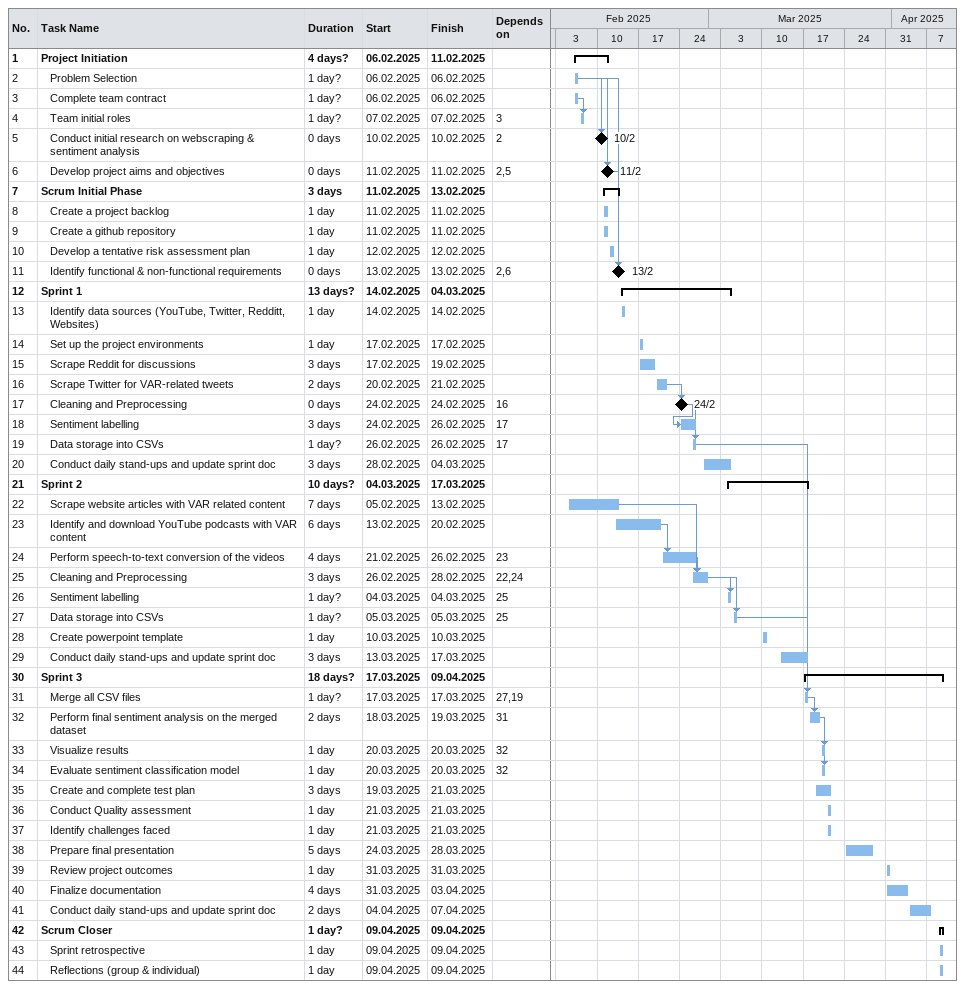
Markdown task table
| ID | Level | Task | Duration | Start | Finish | Predecessors |
|---|---|---|---|---|---|---|
| 1 | 1 | **Project Initiation** | 4d? | 2025-02-06 | 2025-02-11 |  |
| 2 | 2 | Problem Selection | 1d? | 2025-02-06 | 2025-02-06 |  |
| 3 | 2 | Complete team contract | 1d? | 2025-02-06 | 2025-02-06 |  |
| 4 | 2 | Team initial roles | 1d? | 2025-02-07 | 2025-02-07 | 3 |
| 5 | 2 | Conduct initial research on webscraping & sentiment analysis | 0d | 2025-02-10 | 2025-02-10 | 2 |
| 6 | 2 | Develop project aims and objectives | 0d | 2025-02-11 | 2025-02-11 | 2, 5 |
| 7 | 1 | **Scrum Initial Phase** | 3d | 2025-02-11 | 2025-02-13 |  |
| 8 | 2 | Create a project backlog | 1d | 2025-02-11 | 2025-02-11 |  |
| 9 | 2 | Create a github repository | 1d | 2025-02-11 | 2025-02-11 |  |
| 10 | 2 | Develop a tentative risk assessment plan | 1d | 2025-02-12 | 2025-02-12 |  |
| 11 | 2 | Identify functional & non-functional requirements | 0d | 2025-02-13 | 2025-02-13 | 2, 6 |
| 12 | 1 | **Sprint 1** | 13d? | 2025-02-14 | 2025-03-04 |  |
| 13 | 2 | Identify data sources (YouTube, Twitter, Redditt, Websites) | 1d | 2025-02-14 | 2025-02-14 |  |
| 14 | 2 | Set up the project environments | 1d | 2025-02-17 | 2025-02-17 |  |
| 15 | 2 | Scrape Reddit for discussions | 3d | 2025-02-17 | 2025-02-19 |  |
| 16 | 2 | Scrape Twitter for VAR-related tweets | 2d | 2025-02-20 | 2025-02-21 |  |
| 17 | 2 | Cleaning and Preprocessing | 0d | 2025-02-24 | 2025-02-24 | 16 |
| 18 | 2 | Sentiment labelling | 3d | 2025-02-24 | 2025-02-26 | 17 |
| 19 | 2 | Data storage into CSVs | 1d? | 2025-02-26 | 2025-02-26 | 17 |
| 20 | 2 | Conduct daily stand-ups and update sprint doc | 3d | 2025-02-28 | 2025-03-04 |  |
| 21 | 1 | **Sprint 2** | 10d? | 2025-03-04 | 2025-03-17 |  |
| 22 | 2 | Scrape website articles with VAR related content | 7d | 2025-02-05 | 2025-02-13 |  |
| 23 | 2 | Identify and download YouTube podcasts with VAR content | 6d | 2025-02-13 | 2025-02-20 |  |
| 24 | 2 | Perform speech-to-text conversion of the videos | 4d | 2025-02-21 | 2025-02-26 | 23 |
| 25 | 2 | Cleaning and Preprocessing | 3d | 2025-02-26 | 2025-02-28 | 22, 24 |
| 26 | 2 | Sentiment labelling | 1d? | 2025-03-04 | 2025-03-04 | 25 |
| 27 | 2 | Data storage into CSVs | 1d? | 2025-03-05 | 2025-03-05 | 25 |
| 28 | 2 | Create powerpoint template | 1d | 2025-03-10 | 2025-03-10 |  |
| 29 | 2 | Conduct daily stand-ups and update sprint doc | 3d | 2025-03-13 | 2025-03-17 |  |
| 30 | 1 | **Sprint 3** | 18d? | 2025-03-17 | 2025-04-09 |  |
| 31 | 2 | Merge all CSV files | 1d? | 2025-03-17 | 2025-03-17 | 27, 19 |
| 32 | 2 | Perform final sentiment analysis on the merged dataset | 2d | 2025-03-18 | 2025-03-19 | 31 |
| 33 | 2 | Visualize results | 1d | 2025-03-20 | 2025-03-20 | 32 |
| 34 | 2 | Evaluate sentiment classification model | 1d | 2025-03-20 | 2025-03-20 | 32 |
| 35 | 2 | Create and complete test plan | 3d | 2025-03-19 | 2025-03-21 |  |
| 36 | 2 | Conduct Quality assessment | 1d | 2025-03-21 | 2025-03-21 |  |
| 37 | 2 | Identify challenges faced | 1d | 2025-03-21 | 2025-03-21 |  |
| 38 | 2 | Prepare final presentation | 5d | 2025-03-24 | 2025-03-28 |  |
| 39 | 2 | Review project outcomes | 1d | 2025-03-31 | 2025-03-31 |  |
| 40 | 2 | Finalize documentation | 4d | 2025-03-31 | 2025-04-03 |  |
| 41 | 2 | Conduct daily stand-ups and update sprint doc | 2d | 2025-04-04 | 2025-04-07 |  |
| 42 | 1 | **Scrum Closer** | 1d? | 2025-04-09 | 2025-04-09 |  |
| 43 | 2 | Sprint retrospective | 1d | 2025-04-09 | 2025-04-09 |  |
| 44 | 2 | Reflections (group & individual) | 1d | 2025-04-09 | 2025-04-09 |  |
